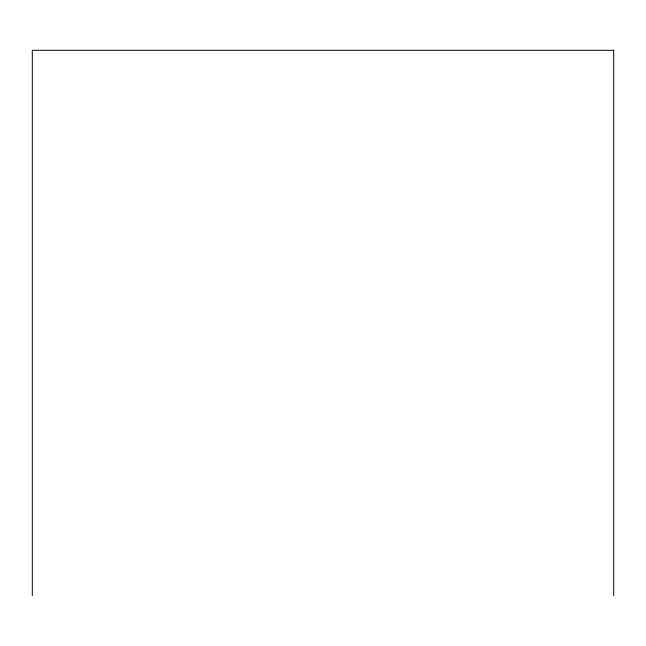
<?xml version="1.0" encoding="UTF-8"?>
<svg xmlns="http://www.w3.org/2000/svg" width="646" height="646" viewBox="0 0 646 646"><rect width="100%" height="100%" fill="white"/><g stroke="black" fill="none" stroke-linecap="round" stroke-linejoin="round"><path stroke-width="0.97" d="M613.7 595.709L613.7 50.291L32.3 50.291L32.3 595.709"/></g></svg>
